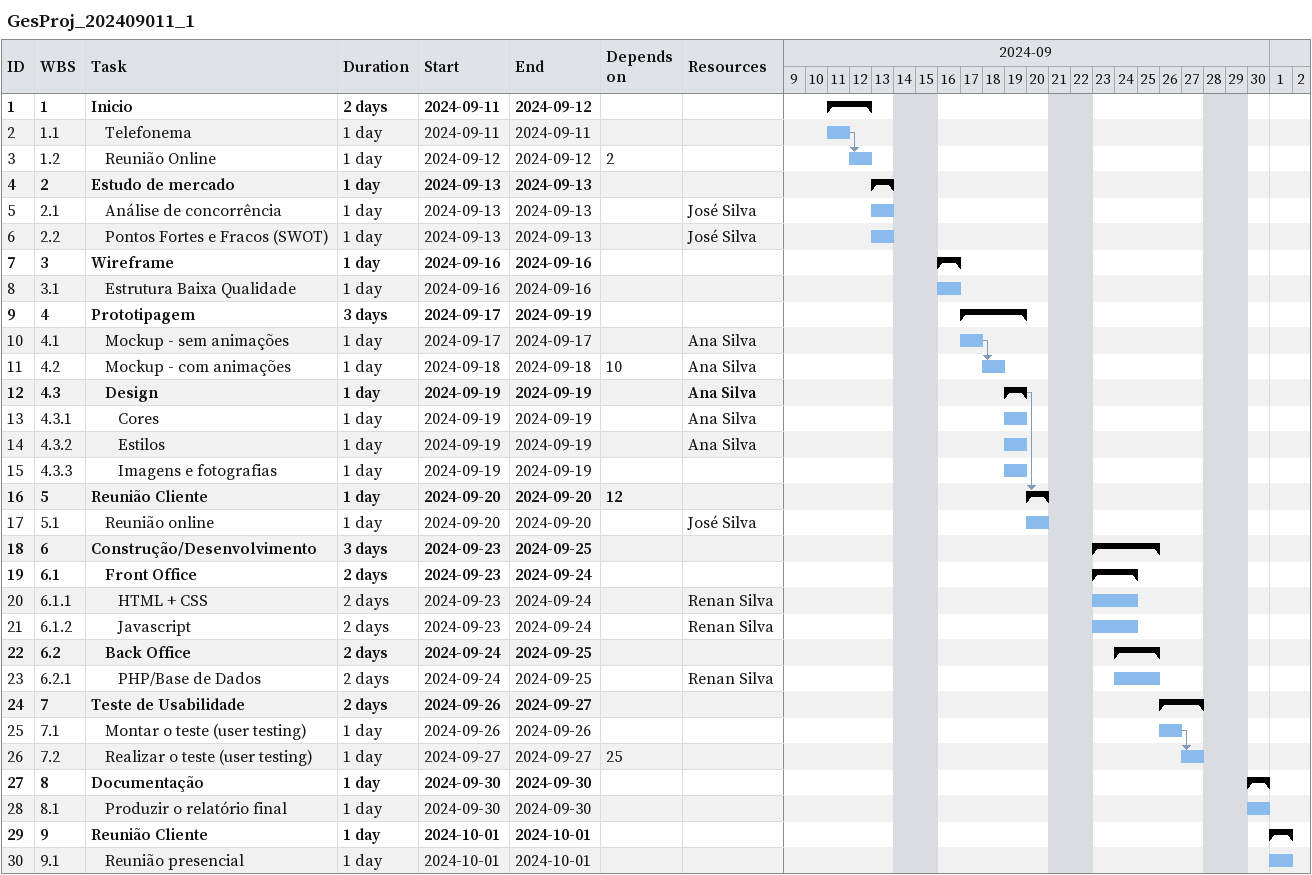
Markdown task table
GesProj_202409011_1

| ID | WBS | Task | Duration | Start | Finish | Predecessors | Resources |
|---|---|---|---|---|---|---|---|
| 1 | 1 | **Inicio** | 2d | 2024-09-11 | 2024-09-12 |  |  |
| 2 | 1.1 | Telefonema | 1d | 2024-09-11 | 2024-09-11 |  |  |
| 3 | 1.2 | Reunião Online | 1d | 2024-09-12 | 2024-09-12 | 2 |  |
| 4 | 2 | **Estudo de mercado** | 1d | 2024-09-13 | 2024-09-13 |  |  |
| 5 | 2.1 | Análise de concorrência | 1d | 2024-09-13 | 2024-09-13 |  | José Silva |
| 6 | 2.2 | Pontos Fortes e Fracos (SWOT) | 1d | 2024-09-13 | 2024-09-13 |  | José Silva |
| 7 | 3 | **Wireframe** | 1d | 2024-09-16 | 2024-09-16 |  |  |
| 8 | 3.1 | Estrutura Baixa Qualidade | 1d | 2024-09-16 | 2024-09-16 |  |  |
| 9 | 4 | **Prototipagem** | 3d | 2024-09-17 | 2024-09-19 |  |  |
| 10 | 4.1 | Mockup - sem animações | 1d | 2024-09-17 | 2024-09-17 |  | Ana Silva |
| 11 | 4.2 | Mockup - com animações | 1d | 2024-09-18 | 2024-09-18 | 10 | Ana Silva |
| 12 | 4.3 | **Design** | 1d | 2024-09-19 | 2024-09-19 |  | Ana Silva |
| 13 | 4.3.1 | Cores | 1d | 2024-09-19 | 2024-09-19 |  | Ana Silva |
| 14 | 4.3.2 | Estilos | 1d | 2024-09-19 | 2024-09-19 |  | Ana Silva |
| 15 | 4.3.3 | Imagens e fotografias | 1d | 2024-09-19 | 2024-09-19 |  |  |
| 16 | 5 | **Reunião Cliente** | 1d | 2024-09-20 | 2024-09-20 | 12 |  |
| 17 | 5.1 | Reunião online | 1d | 2024-09-20 | 2024-09-20 |  | José Silva |
| 18 | 6 | **Construção/Desenvolvimento** | 3d | 2024-09-23 | 2024-09-25 |  |  |
| 19 | 6.1 | **Front Office** | 2d | 2024-09-23 | 2024-09-24 |  |  |
| 20 | 6.1.1 | HTML + CSS | 2d | 2024-09-23 | 2024-09-24 |  | Renan Silva |
| 21 | 6.1.2 | Javascript | 2d | 2024-09-23 | 2024-09-24 |  | Renan Silva |
| 22 | 6.2 | **Back Office** | 2d | 2024-09-24 | 2024-09-25 |  |  |
| 23 | 6.2.1 | PHP/Base de Dados | 2d | 2024-09-24 | 2024-09-25 |  | Renan Silva |
| 24 | 7 | **Teste de Usabilidade** | 2d | 2024-09-26 | 2024-09-27 |  |  |
| 25 | 7.1 | Montar o teste (user testing) | 1d | 2024-09-26 | 2024-09-26 |  |  |
| 26 | 7.2 | Realizar o teste (user testing) | 1d | 2024-09-27 | 2024-09-27 | 25 |  |
| 27 | 8 | **Documentação** | 1d | 2024-09-30 | 2024-09-30 |  |  |
| 28 | 8.1 | Produzir o relatório final | 1d | 2024-09-30 | 2024-09-30 |  |  |
| 29 | 9 | **Reunião Cliente** | 1d | 2024-10-01 | 2024-10-01 |  |  |
| 30 | 9.1 | Reunião presencial | 1d | 2024-10-01 | 2024-10-01 |  |  |
